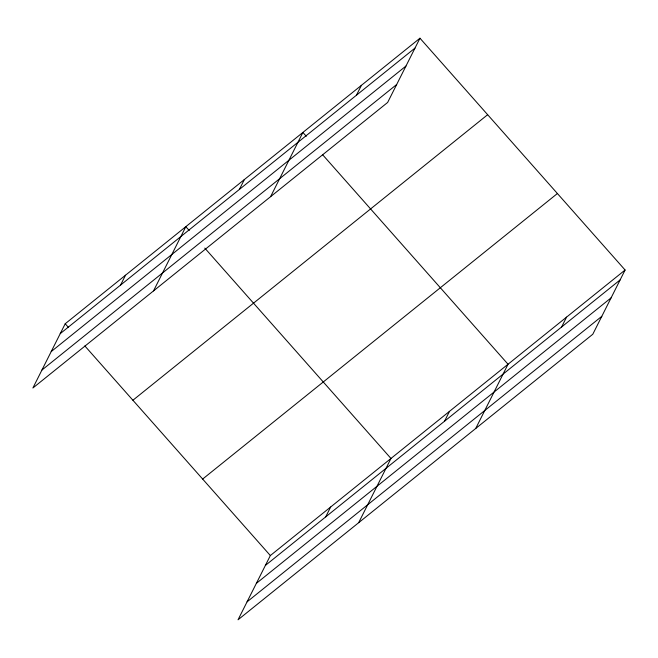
<?xml version="1.0" encoding="UTF-8"?>
<svg xmlns="http://www.w3.org/2000/svg" width="658" height="658" viewBox="0 0 658 658"><rect width="100%" height="100%" fill="white"/><g stroke="black" fill="none" stroke-linecap="round" stroke-linejoin="round"><path stroke-width="0.99" d="M419.96 38.213L65.208 323.752L32.9 387.99L387.652 102.451L419.96 38.213L625.1 270.01L592.792 334.248L238.04 619.787L270.348 555.549L625.1 270.01M120.546 285.103L125.513 275.209M153.511 290.91L185.819 226.673L189.208 230.497M239.38 189.446L244.357 179.56M270.586 196.676L302.894 132.439L306.274 136.264M356.447 95.213L361.423 85.326M325.685 516.892L330.661 507.005M358.659 522.699L390.967 458.47L204.778 248.091M444.528 421.243L449.496 411.349M475.726 428.473L508.034 364.236L322.519 154.622M561.595 327.01L566.563 317.123M60.232 333.639L414.984 48.1M51.217 351.578L405.961 66.039M41.923 370.051L396.667 84.512M132.908 400.245L487.652 114.706M202.656 479.057L557.4 193.518M265.38 565.436L620.124 279.897M256.357 583.375L611.109 297.835M247.063 601.848L601.815 316.309M65.208 323.752L68.588 327.577M84.841 345.935L270.348 555.549"/></g></svg>
